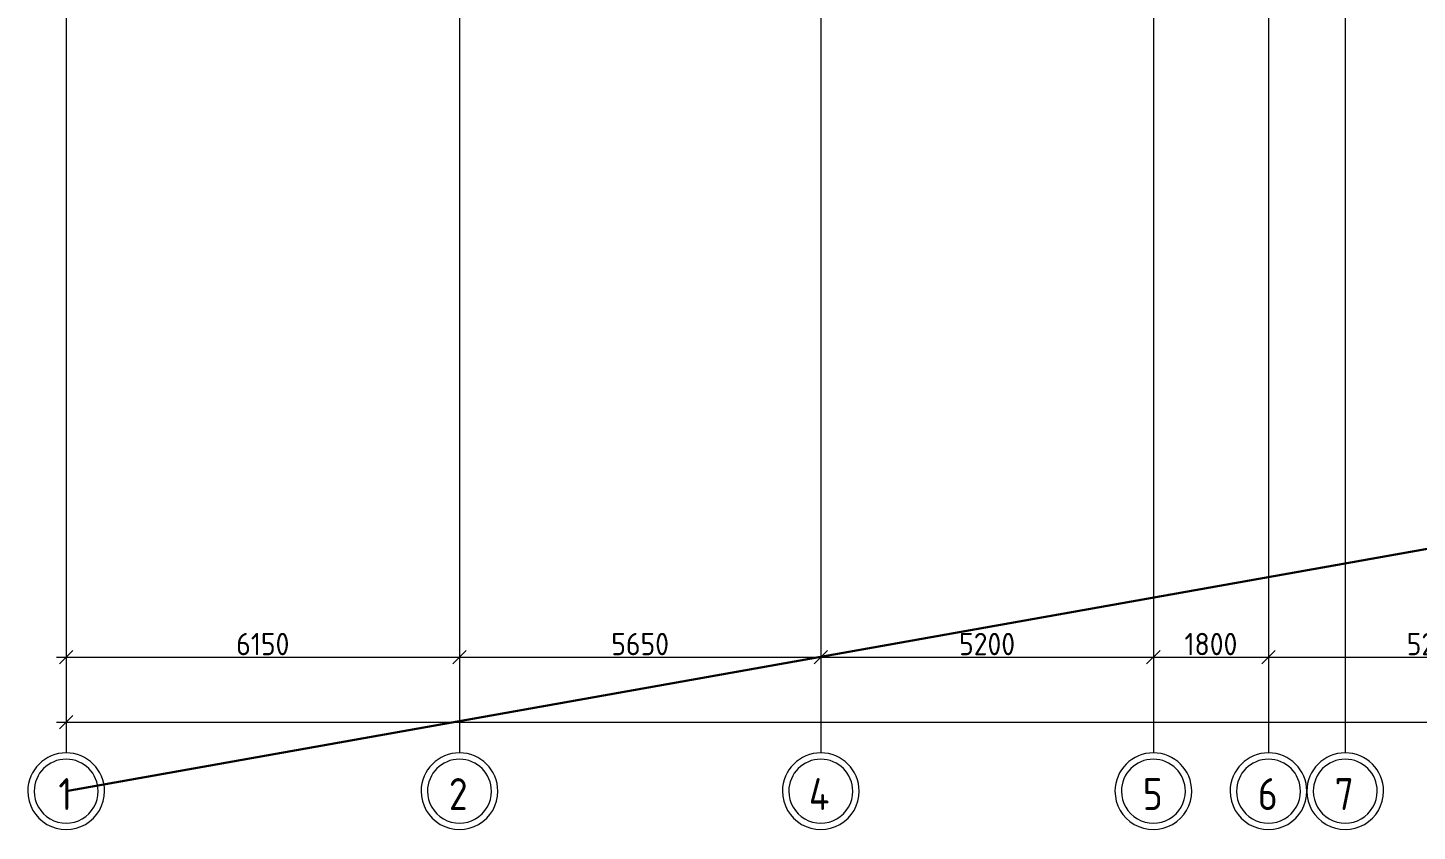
# Model space of a CAD drawing. Header units: millimetres. Extents: x -695119 to 412940, y -249585 to 622758.
# Drawn here: x -342539 to -320813, y 497903 to 510476 of the extents above; entities that cross this region are included whole.
import ezdxf

# ---------------------------------------------------------------- set-up
doc = ezdxf.new("R2010")
doc.units = ezdxf.units.MM
doc.linetypes.add('ADSK_Линия сетки', pattern=[25, 20, -2.5, 0, -2.5])
for name, color, linetype, lineweight in [('_Схема', 5, 'Continuous', 30), ('Оси', 252, 'Continuous', 9), ('Размеры', 7, 'Continuous', 9)]:
    doc.layers.add(name, color=color, linetype=linetype, lineweight=lineweight)
doc.styles.add('GOST Common', font='', dxfattribs={"width": 0.9, "height": 500})
doc.styles.add('ISOCPEUR', font='isocpeur.ttf', dxfattribs={"width": 0.9, "height": 350})
doc.styles.get('GOST Common').set_extended_font_data('GOST type B')
doc.dimstyles.new('ADSK_Основной_3_5_мм', dxfattribs={"dimscale": 304.8, "dimtxt": 348.593412, "dimasz": 0.695866, "dimexe": 0.492126, "dimexo": 0.492126, "dimgap": 0.098425, "dimtad": 1, "dimdec": 0, "dimdsep": 46, "dimtxsty": 'ISOCPEUR', "dimblk1": 'OBLIQUE', "dimblk2": 'OBLIQUE', "dimsah": 1, "dimcen": 0.09, "dimdle": 0.492126, "dimazin": 0, "dimtfac": 1, "dimtdec": 4, "dimtix": 1, "dimtmove": 0, "dimatfit": 3, "dimfxl": 1, "dimtvp": 1, "dimtolj": 1, "dimtzin": 0, "dimlwd": 18, "dimlwe": 18, "dimarcsym": 2})

# ---------------------------------------------------------------- blocks, each defined once
blk = doc.blocks.new('Ось сетки - Круг_Ø12 мм 2-461932-План подвала смеж')
at = {"layer": 'Оси', "lineweight": 20}
for radius, start, end in [(6, 360, 180), (5, 360, 180), (6, 180, 360), (5, 180, 360)]:
    blk.add_arc((0, 0), radius, start, end, dxfattribs=at)
blk = doc.blocks.new('_Oblique')
at = {"color": 0, "linetype": 'ByBlock', "lineweight": -2}
blk.add_line((-0.5, -0.5), (0.5, 0.5), dxfattribs=at)
blk = doc.blocks.new('*D622')
at = {"layer": 'Defpoints', "color": 0, "transparency": 16777216}
for p in [(-341939, 499709), (-274339, 499709), (-274339, 499609)]:
    blk.add_point(p, dxfattribs=at)
at = {"layer": 'Размеры', "color": 0, "lineweight": 18, "transparency": 16777216}
for p, q in [((-342089, 499609), (-274189, 499609)), ((-341939, 499559), (-341939, 499459)), ((-274339, 499559), (-274339, 499459))]:
    blk.add_line(p, q, dxfattribs=at)
at = {"layer": 'Размеры', "color": 0, "lineweight": 18, "transparency": 16777216, "xscale": 212.1, "yscale": 212.1, "zscale": 212.1, "rotation": 180}
blk.add_blockref('_Oblique', (-341939, 499609), dxfattribs=at)
at = {"layer": 'Размеры', "color": 0, "lineweight": 18, "transparency": 16777216, "xscale": 212.1, "yscale": 212.1, "zscale": 212.1}
blk.add_blockref('_Oblique', (-274339, 499609), dxfattribs=at)
at = {"layer": 'Размеры', "color": 0, "lineweight": 20, "transparency": 16777216, "insert": (-308139, 499814), "char_height": 350, "width": 1324.48, "attachment_point": 5, "style": 'ISOCPEUR'}
blk.add_mtext('\\A1;67600', dxfattribs=at)
blk = doc.blocks.new('*D623')
at = {"layer": 'Defpoints', "color": 0, "transparency": 16777216}
for p in [(-341939, 500727), (-335789, 500727), (-335789, 500627)]:
    blk.add_point(p, dxfattribs=at)
at = {"layer": 'Размеры', "color": 0, "lineweight": 18, "transparency": 16777216}
for p, q in [((-342089, 500627), (-335639, 500627)), ((-341939, 500577), (-341939, 500477)), ((-335789, 500577), (-335789, 500477))]:
    blk.add_line(p, q, dxfattribs=at)
at = {"layer": 'Размеры', "color": 0, "lineweight": 18, "transparency": 16777216, "xscale": 212.1, "yscale": 212.1, "zscale": 212.1, "rotation": 180}
blk.add_blockref('_Oblique', (-341939, 500627), dxfattribs=at)
at = {"layer": 'Размеры', "color": 0, "lineweight": 18, "transparency": 16777216, "xscale": 212.1, "yscale": 212.1, "zscale": 212.1}
blk.add_blockref('_Oblique', (-335789, 500627), dxfattribs=at)
at = {"layer": 'Размеры', "color": 0, "lineweight": 20, "transparency": 16777216, "insert": (-338864, 500832), "char_height": 350, "width": 980.83, "attachment_point": 5, "style": 'ISOCPEUR'}
blk.add_mtext('\\A1;6150', dxfattribs=at)
blk = doc.blocks.new('*D624')
at = {"layer": 'Defpoints', "color": 0, "transparency": 16777216}
for p in [(-335789, 500727), (-330139, 500727), (-330139, 500627)]:
    blk.add_point(p, dxfattribs=at)
at = {"layer": 'Размеры', "color": 0, "lineweight": 18, "transparency": 16777216}
for p, q in [((-335939, 500627), (-329989, 500627)), ((-335789, 500577), (-335789, 500477)), ((-330139, 500577), (-330139, 500477))]:
    blk.add_line(p, q, dxfattribs=at)
at = {"layer": 'Размеры', "color": 0, "lineweight": 18, "transparency": 16777216, "xscale": 212.1, "yscale": 212.1, "zscale": 212.1, "rotation": 180}
blk.add_blockref('_Oblique', (-335789, 500627), dxfattribs=at)
at = {"layer": 'Размеры', "color": 0, "lineweight": 18, "transparency": 16777216, "xscale": 212.1, "yscale": 212.1, "zscale": 212.1}
blk.add_blockref('_Oblique', (-330139, 500627), dxfattribs=at)
at = {"layer": 'Размеры', "color": 0, "lineweight": 20, "transparency": 16777216, "insert": (-332964, 500832), "char_height": 350, "width": 1059.58, "attachment_point": 5, "style": 'ISOCPEUR'}
blk.add_mtext('\\A1;5650', dxfattribs=at)
blk = doc.blocks.new('*D625')
at = {"layer": 'Defpoints', "color": 0, "transparency": 16777216}
for p in [(-330139, 500727), (-324939, 500727), (-324939, 500627)]:
    blk.add_point(p, dxfattribs=at)
at = {"layer": 'Размеры', "color": 0, "lineweight": 18, "transparency": 16777216}
for p, q in [((-330289, 500627), (-324789, 500627)), ((-330139, 500577), (-330139, 500477)), ((-324939, 500577), (-324939, 500477))]:
    blk.add_line(p, q, dxfattribs=at)
at = {"layer": 'Размеры', "color": 0, "lineweight": 18, "transparency": 16777216, "xscale": 212.1, "yscale": 212.1, "zscale": 212.1, "rotation": 180}
blk.add_blockref('_Oblique', (-330139, 500627), dxfattribs=at)
at = {"layer": 'Размеры', "color": 0, "lineweight": 18, "transparency": 16777216, "xscale": 212.1, "yscale": 212.1, "zscale": 212.1}
blk.add_blockref('_Oblique', (-324939, 500627), dxfattribs=at)
at = {"layer": 'Размеры', "color": 0, "lineweight": 20, "transparency": 16777216, "insert": (-327539, 500832), "char_height": 350, "width": 1059.58, "attachment_point": 5, "style": 'ISOCPEUR'}
blk.add_mtext('\\A1;5200', dxfattribs=at)
blk = doc.blocks.new('*D626')
at = {"layer": 'Defpoints', "color": 0, "transparency": 16777216}
for p in [(-324939, 500727), (-323139, 500727), (-323139, 500627)]:
    blk.add_point(p, dxfattribs=at)
at = {"layer": 'Размеры', "color": 0, "lineweight": 18, "transparency": 16777216}
for p, q in [((-325089, 500627), (-322989, 500627)), ((-324939, 500577), (-324939, 500477)), ((-323139, 500577), (-323139, 500477))]:
    blk.add_line(p, q, dxfattribs=at)
at = {"layer": 'Размеры', "color": 0, "lineweight": 18, "transparency": 16777216, "xscale": 212.1, "yscale": 212.1, "zscale": 212.1, "rotation": 180}
blk.add_blockref('_Oblique', (-324939, 500627), dxfattribs=at)
at = {"layer": 'Размеры', "color": 0, "lineweight": 18, "transparency": 16777216, "xscale": 212.1, "yscale": 212.1, "zscale": 212.1}
blk.add_blockref('_Oblique', (-323139, 500627), dxfattribs=at)
at = {"layer": 'Размеры', "color": 0, "lineweight": 20, "transparency": 16777216, "insert": (-324039, 500832), "char_height": 350, "width": 980.83, "attachment_point": 5, "style": 'ISOCPEUR'}
blk.add_mtext('\\A1;1800', dxfattribs=at)
blk = doc.blocks.new('*D627')
at = {"layer": 'Defpoints', "color": 0, "transparency": 16777216}
for p in [(-323139, 500727), (-317939, 500727), (-317939, 500627)]:
    blk.add_point(p, dxfattribs=at)
at = {"layer": 'Размеры', "color": 0, "lineweight": 18, "transparency": 16777216}
for p, q in [((-323289, 500627), (-317789, 500627)), ((-323139, 500577), (-323139, 500477)), ((-317939, 500577), (-317939, 500477))]:
    blk.add_line(p, q, dxfattribs=at)
at = {"layer": 'Размеры', "color": 0, "lineweight": 18, "transparency": 16777216, "xscale": 212.1, "yscale": 212.1, "zscale": 212.1, "rotation": 180}
blk.add_blockref('_Oblique', (-323139, 500627), dxfattribs=at)
at = {"layer": 'Размеры', "color": 0, "lineweight": 18, "transparency": 16777216, "xscale": 212.1, "yscale": 212.1, "zscale": 212.1}
blk.add_blockref('_Oblique', (-317939, 500627), dxfattribs=at)
at = {"layer": 'Размеры', "color": 0, "lineweight": 20, "transparency": 16777216, "insert": (-320539, 500832), "char_height": 350, "width": 1059.58, "attachment_point": 5, "style": 'ISOCPEUR'}
blk.add_mtext('\\A1;5200', dxfattribs=at)

msp = doc.modelspace()

# ---------------------------------------------------------------- linework, layer by layer
at = {"layer": '_Схема', "color": 5}
msp.add_line((198461.879, 594771.226), (-341938.82, 498529.94), dxfattribs=at)
at = {"layer": 'Оси', "linetype": 'ADSK_Линия сетки'}
for p, q in [((-341938.82, 528525.625), (-341938.82, 499129.94)), ((-335788.82, 528525.625), (-335788.82, 499129.94)), ((-330138.82, 528525.625), (-330138.82, 499129.94)), ((-324938.82, 528525.625), (-324938.82, 499129.94)), ((-323138.82, 528525.625), (-323138.82, 499129.94)), ((-321938.82, 528525.625), (-321938.82, 499129.94))]:
    msp.add_line(p, q, dxfattribs=at)

# ---------------------------------------------------------------- block references
at = {"layer": 'Оси', "lineweight": 20, "xscale": 99.99999999999993, "yscale": 99.99999999999993, "zscale": 99.99999999999993, "rotation": 180}
for p in [(-341938.82, 498529.94), (-335788.82, 498529.94), (-330138.82, 498529.94), (-324938.82, 498529.94), (-323138.82, 498529.94), (-321938.82, 498529.94)]:
    msp.add_blockref('Ось сетки - Круг_Ø12 мм 2-461932-План подвала смеж', p, dxfattribs=at)

# ---------------------------------------------------------------- texts
at = {"layer": 'Оси', "char_height": 500, "attachment_point": 1, "style": 'GOST Common'}
for s, insert, width in [('\\fGOST Common|b0|i0|c204|p34|;\\W.9;1', (-342060.39, 498734.552), 281.39231), ('\\fGOST Common|b0|i0|c204|p34|;\\W.9;2', (-335954.94, 498734.552), 389.62012), ('\\fGOST Common|b0|i0|c204|p34|;\\W.9;4', (-330325.64, 498734.552), 440.12644), ('\\fGOST Common|b0|i0|c204|p34|;\\W.9;5', (-325104.94, 498734.552), 389.62012), ('\\fGOST Common|b0|i0|c204|p34|;\\W.9;6', (-323304.94, 498734.552), 389.62012), ('\\fGOST Common|b0|i0|c204|p34|;\\W.9;7', (-322104.94, 498734.552), 389.62012)]:
    msp.add_mtext(s, dxfattribs=dict(at, insert=insert, width=width))

# ---------------------------------------------------------------- dimensions: what is measured, and where the dimension line sits
at = {"layer": 'Размеры', "lineweight": 20}
for base, p1, p2, override, picture, middle in [((-335788.82, 500627.284), (-341938.82, 500727.268), (-335788.82, 500727.268), {"dimpost": '<>', "dimfxl": 6150}, '*D623', (-338863.82, 500832.284)), ((-330138.82, 500627.284), (-335788.82, 500727.268), (-330138.82, 500727.268), {"dimpost": '<>', "dimfxl": 5650}, '*D624', (-332963.82, 500832.284)), ((-324938.82, 500627.284), (-330138.82, 500727.268), (-324938.82, 500727.268), {"dimpost": '<>', "dimfxl": 5200}, '*D625', (-327538.82, 500832.284)), ((-323138.82, 500627.284), (-324938.82, 500727.268), (-323138.82, 500727.268), {"dimpost": '<>', "dimfxl": 1800}, '*D626', (-324038.82, 500832.284)), ((-317938.82, 500627.284), (-323138.82, 500727.268), (-317938.82, 500727.268), {"dimpost": '<>', "dimfxl": 5200}, '*D627', (-320538.82, 500832.284)), ((-274338.82, 499609.041), (-341938.82, 499709.026), (-274338.82, 499709.026), {"dimpost": '<>', "dimfxl": 67600}, '*D622', (-308138.82, 499814.041))]:
    dim = msp.add_linear_dim(base=base, p1=p1, p2=p2, dimstyle='ADSK_Основной_3_5_мм', override=override, dxfattribs=at)
    dim.commit()
    dim.dimension.update_dxf_attribs({"geometry": picture, "text_midpoint": middle})

doc.saveas('drawing.dxf')
